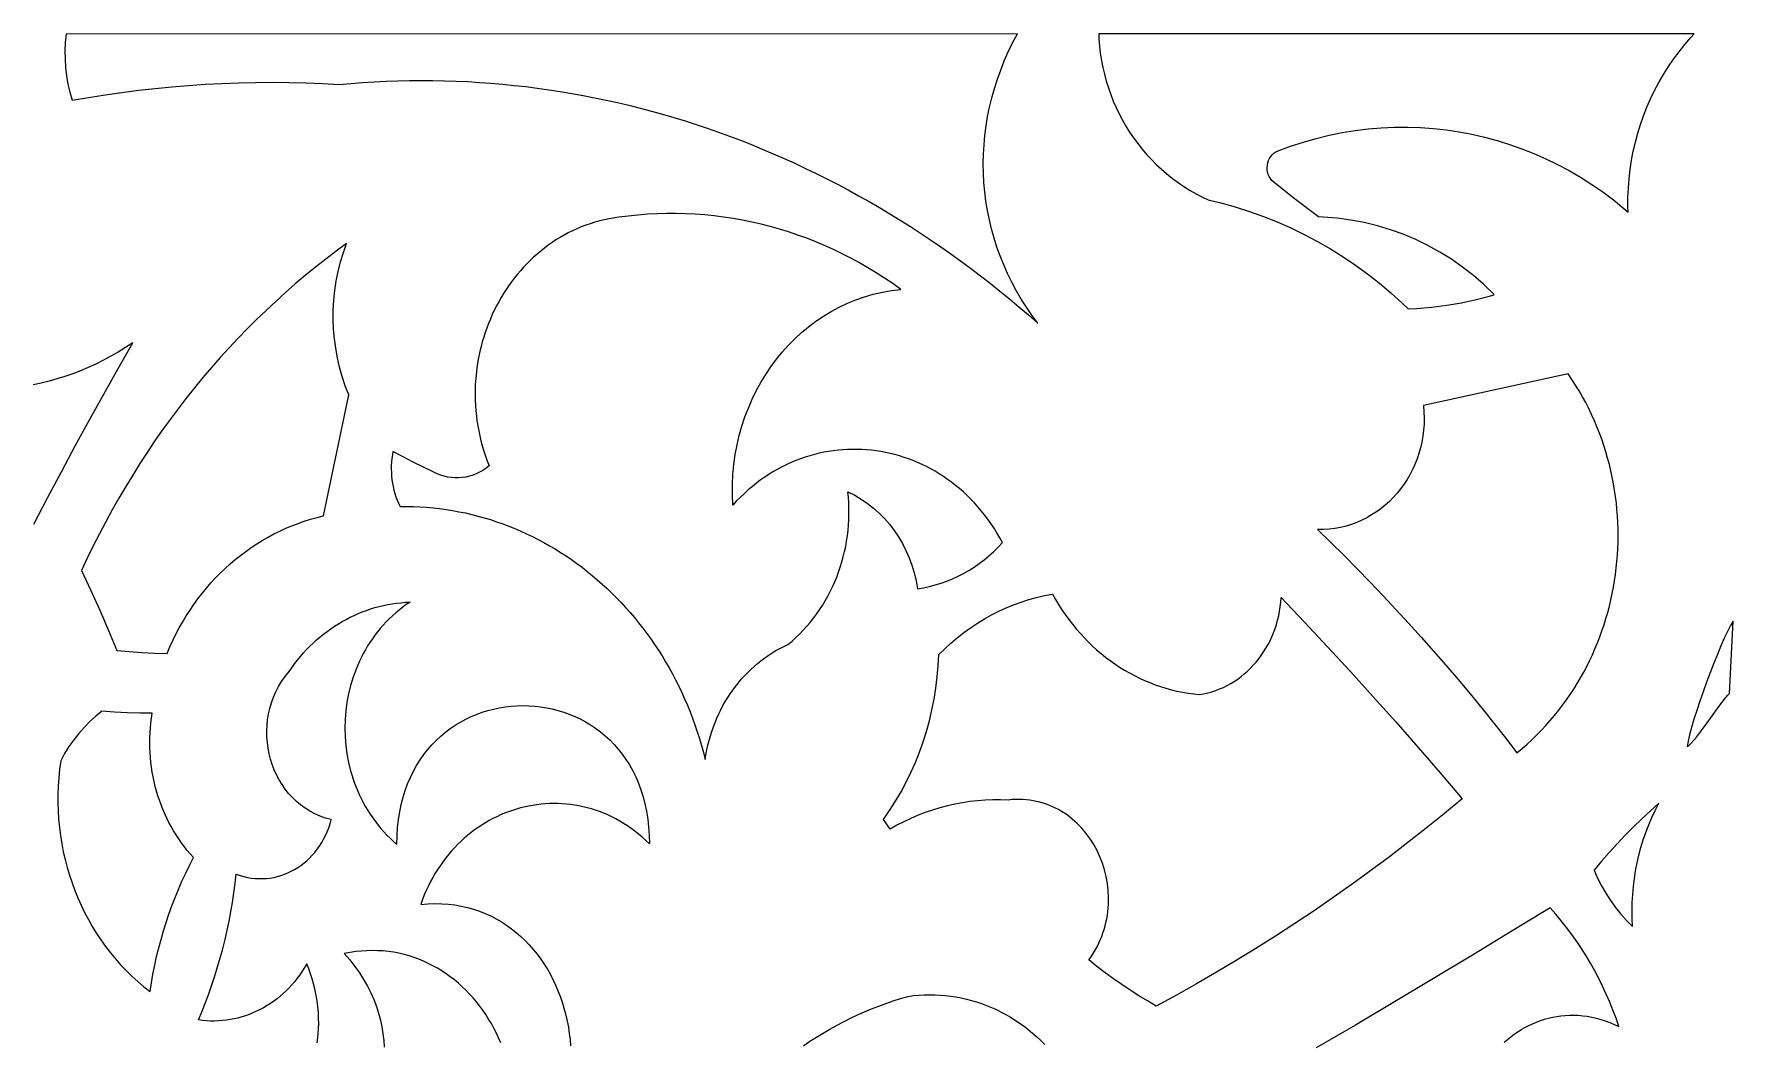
# Model space of a CAD drawing. Extents: x -570 to 570, y -425 to 425.
# Drawn here: x -392.7 to -297.2, y -306.6 to -250 of the extents above; entities that cross this region are included whole.
import ezdxf

# ---------------------------------------------------------------- set-up
doc = ezdxf.new("R2010")
doc.units = 0
doc.layers.add('LAYER_1', color=18, linetype='CONTINUOUS')

msp = doc.modelspace()

# ---------------------------------------------------------------- linework, layer by layer
at = {"layer": 'LAYER_1'}
for points in [[(-390.878, -250.001), (-390.923, -250.471), (-390.943, -250.943), (-390.938, -251.415), (-390.908, -251.885), (-390.853, -252.352), (-390.774, -252.814), (-390.67, -253.271), (-390.542, -253.721), (-389.61, -253.56), (-388.678, -253.412), (-387.744, -253.278), (-386.809, -253.159), (-385.872, -253.053), (-384.935, -252.962), (-383.997, -252.885), (-383.058, -252.823), (-382.119, -252.774), (-381.179, -252.74), (-380.239, -252.719), (-379.298, -252.713), (-378.358, -252.721), (-377.417, -252.744), (-376.476, -252.78), (-375.536, -252.831), (-374.878, -252.773), (-374.219, -252.724), (-373.561, -252.683), (-372.904, -252.652), (-372.246, -252.629), (-371.59, -252.615), (-370.933, -252.61), (-370.277, -252.614), (-369.622, -252.627), (-368.967, -252.648), (-368.313, -252.678), (-367.66, -252.717), (-367.008, -252.765), (-366.356, -252.821), (-365.706, -252.886), (-365.057, -252.959), (-364.408, -253.041), (-363.761, -253.132), (-363.115, -253.232), (-362.47, -253.34), (-361.827, -253.456), (-361.185, -253.581), (-360.544, -253.715), (-359.905, -253.857), (-359.268, -254.007), (-358.632, -254.166), (-357.998, -254.333), (-357.365, -254.509), (-356.735, -254.693), (-356.106, -254.885), (-355.479, -255.086), (-354.855, -255.295), (-354.232, -255.512), (-353.611, -255.738), (-352.993, -255.972), (-352.377, -256.214), (-351.763, -256.464), (-351.152, -256.723), (-350.543, -256.989), (-349.936, -257.264), (-349.332, -257.547), (-348.731, -257.838), (-348.132, -258.137), (-347.536, -258.444), (-346.943, -258.76), (-346.353, -259.083), (-345.765, -259.414), (-345.181, -259.753), (-344.6, -260.1), (-344.021, -260.455), (-343.446, -260.818), (-342.874, -261.189), (-342.306, -261.568), (-341.741, -261.955), (-341.179, -262.349), (-340.62, -262.751), (-340.066, -263.161), (-339.514, -263.579), (-338.967, -264.005), (-338.423, -264.438), (-337.883, -264.879), (-337.347, -265.328), (-336.814, -265.784), (-336.286, -266.248), (-336.615, -265.803), (-336.926, -265.349), (-337.219, -264.887), (-337.493, -264.418), (-337.748, -263.941), (-337.984, -263.457), (-338.202, -262.967), (-338.401, -262.47), (-338.581, -261.969), (-338.742, -261.462), (-338.884, -260.951), (-339.008, -260.436), (-339.112, -259.917), (-339.197, -259.395), (-339.263, -258.871), (-339.311, -258.344), (-339.339, -257.815), (-339.347, -257.286), (-339.337, -256.755), (-339.307, -256.225), (-339.258, -255.694), (-339.19, -255.164), (-339.103, -254.635), (-338.995, -254.107), (-338.869, -253.582), (-338.723, -253.059), (-338.557, -252.539), (-338.372, -252.023), (-338.167, -251.51), (-337.943, -251.002), (-337.699, -250.498), (-337.435, -250)], [(-332.866, -250), (-332.854, -250.281), (-332.821, -250.685), (-332.773, -251.085), (-332.711, -251.482), (-332.635, -251.874), (-332.544, -252.263), (-332.44, -252.647), (-332.322, -253.026), (-332.19, -253.399), (-332.045, -253.767), (-331.886, -254.129), (-331.715, -254.485), (-331.531, -254.833), (-331.335, -255.175), (-331.126, -255.509), (-330.905, -255.835), (-330.673, -256.152), (-330.428, -256.461), (-330.172, -256.761), (-329.905, -257.051), (-329.627, -257.332), (-329.337, -257.602), (-329.037, -257.862), (-328.727, -258.11), (-328.406, -258.347), (-328.076, -258.573), (-327.735, -258.786), (-327.385, -258.986), (-327.025, -259.174), (-326.72, -259.318), (-326.005, -259.489), (-325.197, -259.714), (-324.4, -259.968), (-323.612, -260.249), (-322.835, -260.559), (-322.07, -260.896), (-321.317, -261.261), (-320.577, -261.652), (-319.85, -262.07), (-319.138, -262.514), (-318.44, -262.983), (-317.758, -263.479), (-317.093, -263.999), (-316.444, -264.544), (-315.812, -265.113), (-315.484, -265.431), (-314.987, -265.412), (-314.149, -265.343), (-313.315, -265.239), (-312.486, -265.099), (-311.664, -264.923), (-310.849, -264.712), (-310.643, -264.649), (-310.673, -264.616), (-311.231, -264.077), (-311.813, -263.571), (-312.419, -263.097), (-313.048, -262.657), (-313.697, -262.252), (-314.365, -261.882), (-315.052, -261.548), (-315.755, -261.251), (-316.473, -260.992), (-317.205, -260.772), (-317.949, -260.59), (-318.704, -260.449), (-319.468, -260.348), (-320.509, -260.268), (-321.885, -259.241), (-323.027, -258.324), (-323.13, -258.228), (-323.216, -258.122), (-323.285, -258.007), (-323.338, -257.885), (-323.374, -257.758), (-323.395, -257.628), (-323.4, -257.496), (-323.389, -257.365), (-323.364, -257.237), (-323.323, -257.114), (-323.268, -256.996), (-323.198, -256.887), (-323.115, -256.788), (-323.017, -256.701), (-322.906, -256.628), (-322.782, -256.57), (-322.084, -256.31), (-321.365, -256.074), (-320.641, -255.867), (-319.915, -255.69), (-319.185, -255.542), (-318.453, -255.423), (-317.72, -255.334), (-316.987, -255.272), (-316.254, -255.24), (-315.521, -255.236), (-314.791, -255.26), (-314.063, -255.311), (-313.338, -255.391), (-312.617, -255.498), (-311.901, -255.633), (-311.19, -255.795), (-310.486, -255.984), (-309.788, -256.199), (-309.099, -256.442), (-308.417, -256.711), (-307.745, -257.006), (-307.083, -257.328), (-306.431, -257.675), (-305.791, -258.049), (-305.163, -258.448), (-304.548, -258.872), (-303.946, -259.322), (-303.36, -259.797), (-303.121, -260.006), (-303.131, -259.712), (-303.13, -259.182), (-303.108, -258.655), (-303.067, -258.131), (-303.007, -257.61), (-302.928, -257.094), (-302.829, -256.581), (-302.712, -256.074), (-302.577, -255.573), (-302.423, -255.078), (-302.252, -254.59), (-302.062, -254.109), (-301.855, -253.636), (-301.631, -253.172), (-301.39, -252.716), (-301.132, -252.27), (-300.857, -251.834), (-300.566, -251.409), (-300.259, -250.995), (-299.936, -250.593), (-299.598, -250.203), (-299.407, -250)], [(-346.953, -275.724), (-346.572, -275.914), (-346.205, -276.129), (-345.853, -276.368), (-345.518, -276.63), (-345.2, -276.914), (-344.9, -277.218), (-344.618, -277.542), (-344.356, -277.884), (-344.114, -278.244), (-343.893, -278.62), (-343.693, -279.012), (-343.516, -279.417), (-343.363, -279.836), (-343.233, -280.267), (-343.177, -280.486), (-343.128, -280.708), (-343.085, -280.933), (-343.049, -281.16), (-342.711, -281.105), (-342.376, -281.034), (-342.045, -280.949), (-341.719, -280.848), (-341.397, -280.734), (-341.08, -280.605), (-340.768, -280.461), (-340.462, -280.304), (-340.163, -280.134), (-339.869, -279.949), (-339.583, -279.752), (-339.304, -279.541), (-339.033, -279.318), (-338.77, -279.082), (-338.515, -278.834), (-338.27, -278.573), (-338.422, -278.296), (-338.581, -278.025), (-338.745, -277.762), (-338.916, -277.506), (-339.092, -277.258), (-339.274, -277.017), (-339.461, -276.784), (-339.653, -276.557), (-339.85, -276.339), (-340.051, -276.127), (-340.258, -275.924), (-340.469, -275.727), (-340.684, -275.539), (-340.904, -275.357), (-341.127, -275.184), (-341.354, -275.018), (-341.585, -274.859), (-341.819, -274.709), (-342.057, -274.566), (-342.298, -274.43), (-342.541, -274.303), (-342.788, -274.183), (-343.037, -274.071), (-343.288, -273.967), (-343.542, -273.87), (-343.798, -273.782), (-344.056, -273.701), (-344.316, -273.628), (-344.577, -273.563), (-344.839, -273.506), (-345.103, -273.457), (-345.368, -273.416), (-345.634, -273.383), (-345.901, -273.358), (-346.168, -273.341), (-346.436, -273.332), (-346.704, -273.331), (-346.972, -273.338), (-347.24, -273.354), (-347.508, -273.378), (-347.775, -273.409), (-348.042, -273.45), (-348.308, -273.498), (-348.573, -273.554), (-348.837, -273.619), (-349.1, -273.692), (-349.361, -273.774), (-349.62, -273.864), (-349.878, -273.962), (-350.134, -274.069), (-350.388, -274.184), (-350.64, -274.308), (-350.889, -274.44), (-351.135, -274.58), (-351.379, -274.729), (-351.62, -274.887), (-351.857, -275.053), (-352.091, -275.228), (-352.322, -275.411), (-352.549, -275.603), (-352.773, -275.804), (-352.992, -276.013), (-353.208, -276.232), (-353.419, -276.458), (-353.444, -275.88), (-353.442, -275.308), (-353.415, -274.741), (-353.363, -274.181), (-353.285, -273.629), (-353.184, -273.086), (-353.059, -272.551), (-352.911, -272.026), (-352.741, -271.512), (-352.548, -271.01), (-352.335, -270.519), (-352.101, -270.041), (-351.846, -269.577), (-351.573, -269.128), (-351.28, -268.693), (-350.969, -268.274), (-350.641, -267.872), (-350.295, -267.488), (-349.932, -267.121), (-349.554, -266.773), (-349.16, -266.445), (-348.752, -266.138), (-348.329, -265.851), (-347.892, -265.586), (-347.443, -265.344), (-346.981, -265.126), (-346.507, -264.931), (-346.022, -264.761), (-345.526, -264.617), (-345.02, -264.5), (-344.504, -264.409), (-343.98, -264.346), (-344.435, -264.023), (-344.895, -263.712), (-345.361, -263.413), (-345.833, -263.127), (-346.31, -262.853), (-346.791, -262.592), (-347.278, -262.343), (-347.769, -262.108), (-348.264, -261.884), (-348.763, -261.674), (-349.267, -261.476), (-349.774, -261.292), (-350.284, -261.12), (-350.798, -260.961), (-351.314, -260.815), (-351.834, -260.683), (-352.356, -260.563), (-352.881, -260.457), (-353.408, -260.363), (-353.937, -260.283), (-354.468, -260.217), (-355, -260.163), (-355.534, -260.124), (-356.068, -260.097), (-356.604, -260.084), (-357.141, -260.085), (-357.678, -260.1), (-358.216, -260.128), (-358.753, -260.169), (-359.291, -260.225), (-359.828, -260.294), (-360.365, -260.378), (-360.636, -260.435), (-360.903, -260.5), (-361.167, -260.574), (-361.426, -260.655), (-361.682, -260.744), (-361.934, -260.841), (-362.181, -260.945), (-362.425, -261.056), (-362.664, -261.174), (-362.899, -261.3), (-363.129, -261.432), (-363.355, -261.571), (-363.576, -261.717), (-363.793, -261.868), (-364.005, -262.026), (-364.212, -262.191), (-364.415, -262.361), (-364.612, -262.536), (-364.805, -262.718), (-364.992, -262.905), (-365.174, -263.097), (-365.351, -263.295), (-365.523, -263.497), (-365.69, -263.704), (-365.851, -263.916), (-366.006, -264.133), (-366.156, -264.354), (-366.3, -264.579), (-366.439, -264.809), (-366.572, -265.042), (-366.699, -265.279), (-366.819, -265.52), (-366.934, -265.765), (-367.043, -266.012), (-367.146, -266.263), (-367.242, -266.517), (-367.332, -266.774), (-367.416, -267.034), (-367.493, -267.296), (-367.564, -267.561), (-367.628, -267.828), (-367.686, -268.098), (-367.737, -268.369), (-367.781, -268.642), (-367.818, -268.917), (-367.848, -269.193), (-367.871, -269.471), (-367.887, -269.75), (-367.895, -270.03), (-367.897, -270.312), (-367.891, -270.593), (-367.878, -270.876), (-367.857, -271.159), (-367.829, -271.443), (-367.793, -271.726), (-367.749, -272.01), (-367.698, -272.294), (-367.638, -272.577), (-367.571, -272.86), (-367.496, -273.143), (-367.413, -273.425), (-367.322, -273.706), (-367.222, -273.985), (-367.114, -274.264), (-367.285, -274.398), (-367.462, -274.517), (-367.645, -274.621), (-367.833, -274.711), (-368.026, -274.785), (-368.222, -274.845), (-368.421, -274.89), (-368.622, -274.92), (-368.824, -274.934), (-369.027, -274.934), (-369.23, -274.917), (-369.432, -274.886), (-369.633, -274.839), (-369.831, -274.777), (-370.026, -274.698), (-370.217, -274.605), (-370.798, -274.33), (-371.374, -274.046), (-371.946, -273.751), (-372.514, -273.447), (-372.549, -273.645), (-372.576, -273.843), (-372.595, -274.042), (-372.606, -274.242), (-372.609, -274.441), (-372.604, -274.639), (-372.59, -274.838), (-372.569, -275.035), (-372.54, -275.231), (-372.503, -275.425), (-372.458, -275.618), (-372.405, -275.808), (-372.344, -275.997), (-372.275, -276.182), (-372.199, -276.364), (-372.115, -276.544), (-371.741, -276.542), (-371.367, -276.549), (-370.996, -276.564), (-370.626, -276.588), (-370.258, -276.621), (-369.891, -276.661), (-369.527, -276.711), (-369.164, -276.768), (-368.804, -276.834), (-368.446, -276.907), (-368.09, -276.989), (-367.737, -277.078), (-367.386, -277.176), (-367.037, -277.281), (-366.692, -277.394), (-366.349, -277.514), (-366.009, -277.643), (-365.672, -277.778), (-365.338, -277.921), (-365.007, -278.071), (-364.679, -278.229), (-364.355, -278.393), (-364.034, -278.565), (-363.717, -278.744), (-363.403, -278.929), (-363.093, -279.122), (-362.787, -279.321), (-362.485, -279.527), (-362.186, -279.74), (-361.892, -279.959), (-361.602, -280.184), (-361.316, -280.416), (-361.034, -280.655), (-360.757, -280.899), (-360.485, -281.15), (-360.217, -281.407), (-359.954, -281.669), (-359.695, -281.938), (-359.442, -282.213), (-359.193, -282.493), (-358.95, -282.779), (-358.712, -283.071), (-358.479, -283.368), (-358.251, -283.67), (-358.029, -283.978), (-357.812, -284.292), (-357.602, -284.61), (-357.396, -284.934), (-357.197, -285.263), (-357.004, -285.597), (-356.816, -285.936), (-356.635, -286.279), (-356.46, -286.628), (-356.291, -286.981), (-356.129, -287.339), (-355.973, -287.701), (-355.824, -288.068), (-355.681, -288.439), (-355.545, -288.814), (-355.416, -289.194), (-355.294, -289.578), (-355.179, -289.966), (-355.071, -290.358), (-354.97, -290.753), (-354.928, -290.483), (-354.878, -290.215), (-354.82, -289.951), (-354.754, -289.689), (-354.682, -289.431), (-354.601, -289.176), (-354.514, -288.925), (-354.419, -288.677), (-354.318, -288.434), (-354.209, -288.194), (-354.094, -287.959), (-353.972, -287.728), (-353.844, -287.502), (-353.709, -287.28), (-353.568, -287.064), (-353.421, -286.852), (-353.267, -286.646), (-353.108, -286.445), (-352.943, -286.25), (-352.772, -286.061), (-352.596, -285.877), (-352.414, -285.699), (-352.227, -285.528), (-352.035, -285.363), (-351.837, -285.205), (-351.635, -285.053), (-351.427, -284.908), (-351.215, -284.77), (-350.998, -284.64), (-350.777, -284.516), (-350.551, -284.401), (-350.321, -284.293), (-350.095, -284.103), (-349.876, -283.906), (-349.664, -283.702), (-349.459, -283.491), (-349.261, -283.273), (-349.071, -283.049), (-348.887, -282.819), (-348.711, -282.583), (-348.543, -282.341), (-348.382, -282.094), (-348.229, -281.841), (-348.084, -281.583), (-347.947, -281.321), (-347.817, -281.054), (-347.696, -280.782), (-347.583, -280.507), (-347.478, -280.227), (-347.381, -279.944), (-347.293, -279.658), (-347.213, -279.368), (-347.142, -279.075), (-347.08, -278.78), (-347.026, -278.482), (-346.981, -278.181), (-346.945, -277.879), (-346.919, -277.575), (-346.901, -277.269), (-346.893, -276.962), (-346.894, -276.653), (-346.904, -276.344), (-346.924, -276.034)], [(-375.115, -261.765), (-375.707, -262.2), (-376.291, -262.645), (-376.868, -263.101), (-377.438, -263.566), (-378, -264.041), (-378.555, -264.526), (-379.102, -265.02), (-379.641, -265.524), (-380.173, -266.037), (-380.696, -266.559), (-381.211, -267.091), (-381.719, -267.631), (-382.218, -268.18), (-382.708, -268.738), (-383.191, -269.305), (-383.665, -269.88), (-384.13, -270.464), (-384.586, -271.055), (-385.034, -271.655), (-385.473, -272.263), (-385.903, -272.879), (-386.323, -273.503), (-386.735, -274.134), (-387.137, -274.773), (-387.53, -275.42), (-387.914, -276.073), (-388.287, -276.734), (-388.652, -277.403), (-389.006, -278.078), (-389.351, -278.76), (-389.686, -279.448), (-390.011, -280.144), (-389.49, -281.254), (-388.986, -282.373), (-388.497, -283.501), (-388.024, -284.637), (-387.32, -284.695), (-386.615, -284.742), (-385.91, -284.778), (-385.204, -284.804), (-385.047, -284.434), (-384.881, -284.07), (-384.706, -283.713), (-384.521, -283.364), (-384.327, -283.021), (-384.125, -282.686), (-383.914, -282.358), (-383.695, -282.038), (-383.468, -281.725), (-383.232, -281.421), (-382.989, -281.125), (-382.739, -280.836), (-382.48, -280.557), (-382.215, -280.286), (-381.943, -280.024), (-381.663, -279.77), (-381.377, -279.526), (-381.085, -279.291), (-380.786, -279.066), (-380.481, -278.85), (-380.17, -278.644), (-379.854, -278.448), (-379.532, -278.262), (-379.204, -278.086), (-378.872, -277.921), (-378.534, -277.767), (-378.192, -277.623), (-377.845, -277.49), (-377.494, -277.368), (-377.138, -277.257), (-376.779, -277.158), (-376.416, -277.071), (-374.991, -270.274), (-375.19, -269.764), (-375.364, -269.247), (-375.512, -268.723), (-375.635, -268.193), (-375.732, -267.657), (-375.804, -267.118), (-375.85, -266.577), (-375.871, -266.033), (-375.866, -265.49), (-375.835, -264.947), (-375.779, -264.406), (-375.698, -263.867), (-375.591, -263.333), (-375.458, -262.804), (-375.299, -262.28)], [(-306.489, -269.082), (-314.625, -270.874), (-314.594, -271.225), (-314.581, -271.573), (-314.587, -271.917), (-314.61, -272.257), (-314.651, -272.592), (-314.708, -272.922), (-314.781, -273.246), (-314.871, -273.563), (-314.975, -273.873), (-315.095, -274.175), (-315.229, -274.47), (-315.377, -274.755), (-315.539, -275.032), (-315.714, -275.299), (-315.901, -275.555), (-316.101, -275.801), (-316.312, -276.035), (-316.535, -276.258), (-316.768, -276.468), (-317.012, -276.666), (-317.266, -276.849), (-317.529, -277.019), (-317.801, -277.175), (-318.082, -277.315), (-318.37, -277.44), (-318.667, -277.548), (-318.97, -277.64), (-319.28, -277.715), (-319.596, -277.771), (-319.918, -277.81), (-320.246, -277.83), (-320.578, -277.83), (-319.826, -278.56), (-319.08, -279.298), (-318.341, -280.042), (-317.608, -280.795), (-316.883, -281.554), (-316.164, -282.321), (-315.452, -283.094), (-314.748, -283.875), (-314.05, -284.664), (-313.359, -285.459), (-312.676, -286.261), (-311.999, -287.07), (-311.33, -287.885), (-310.668, -288.708), (-310.014, -289.537), (-309.366, -290.373), (-309.076, -290.132), (-308.794, -289.885), (-308.518, -289.631), (-308.25, -289.372), (-307.99, -289.107), (-307.737, -288.836), (-307.491, -288.559), (-307.253, -288.278), (-307.022, -287.991), (-306.799, -287.699), (-306.583, -287.403), (-306.375, -287.101), (-306.174, -286.796), (-305.981, -286.486), (-305.796, -286.171), (-305.618, -285.853), (-305.448, -285.531), (-305.286, -285.206), (-305.131, -284.876), (-304.984, -284.544), (-304.844, -284.208), (-304.713, -283.87), (-304.589, -283.528), (-304.473, -283.184), (-304.365, -282.837), (-304.265, -282.488), (-304.172, -282.137), (-304.088, -281.783), (-304.011, -281.428), (-303.942, -281.071), (-303.882, -280.713), (-303.829, -280.353), (-303.784, -279.992), (-303.748, -279.629), (-303.719, -279.266), (-303.698, -278.903), (-303.686, -278.538), (-303.682, -278.174), (-303.685, -277.809), (-303.697, -277.443), (-303.717, -277.078), (-303.746, -276.714), (-303.782, -276.349), (-303.827, -275.986), (-303.88, -275.623), (-303.942, -275.261), (-304.011, -274.899), (-304.089, -274.54), (-304.176, -274.181), (-304.27, -273.824), (-304.373, -273.469), (-304.485, -273.116), (-304.605, -272.764), (-304.734, -272.415), (-304.87, -272.069), (-305.016, -271.725), (-305.17, -271.383), (-305.333, -271.044), (-305.504, -270.709), (-305.683, -270.376), (-305.872, -270.047), (-306.069, -269.722), (-306.274, -269.4)], [(-312.435, -292.961), (-313.446, -293.796), (-314.466, -294.618), (-315.495, -295.425), (-316.532, -296.218), (-317.579, -296.997), (-318.633, -297.762), (-319.697, -298.512), (-320.768, -299.248), (-321.848, -299.969), (-322.936, -300.675), (-324.032, -301.367), (-325.136, -302.044), (-326.248, -302.706), (-327.367, -303.353), (-328.493, -303.985), (-329.627, -304.601), (-330.122, -304.318), (-330.611, -304.023), (-331.094, -303.716), (-331.571, -303.398), (-332.042, -303.069), (-332.506, -302.728), (-332.963, -302.377), (-333.413, -302.014), (-333.286, -301.832), (-333.168, -301.646), (-333.058, -301.459), (-332.955, -301.269), (-332.861, -301.078), (-332.774, -300.885), (-332.695, -300.69), (-332.624, -300.494), (-332.56, -300.297), (-332.504, -300.099), (-332.455, -299.901), (-332.413, -299.701), (-332.378, -299.502), (-332.351, -299.302), (-332.33, -299.102), (-332.316, -298.902), (-332.309, -298.503), (-332.328, -298.107), (-332.373, -297.716), (-332.442, -297.329), (-332.536, -296.95), (-332.654, -296.58), (-332.794, -296.22), (-332.956, -295.871), (-333.139, -295.534), (-333.343, -295.213), (-333.567, -294.907), (-333.81, -294.618), (-334.071, -294.348), (-334.349, -294.098), (-334.645, -293.87), (-334.957, -293.665), (-335.118, -293.571), (-335.284, -293.484), (-335.453, -293.404), (-335.626, -293.33), (-335.802, -293.263), (-335.981, -293.203), (-336.164, -293.15), (-336.35, -293.104), (-336.54, -293.066), (-336.732, -293.036), (-336.927, -293.014), (-337.125, -293), (-337.326, -292.995), (-337.529, -292.997), (-337.735, -293.009), (-337.944, -293.029), (-338.376, -293.015), (-338.808, -293.016), (-339.238, -293.034), (-339.668, -293.067), (-340.095, -293.116), (-340.521, -293.18), (-340.944, -293.26), (-341.364, -293.355), (-341.782, -293.466), (-342.195, -293.592), (-342.605, -293.733), (-343.011, -293.889), (-343.412, -294.06), (-343.808, -294.246), (-344.199, -294.447), (-344.585, -294.663), (-344.957, -294.118), (-344.609, -293.616), (-344.28, -293.1), (-343.971, -292.571), (-343.682, -292.03), (-343.413, -291.478), (-343.165, -290.916), (-342.937, -290.343), (-342.73, -289.762), (-342.544, -289.172), (-342.379, -288.574), (-342.237, -287.969), (-342.115, -287.357), (-342.016, -286.74), (-341.94, -286.118), (-341.885, -285.491), (-341.854, -284.861), (-341.516, -284.529), (-341.168, -284.213), (-340.81, -283.911), (-340.443, -283.625), (-340.066, -283.354), (-339.682, -283.098), (-339.289, -282.859), (-338.889, -282.636), (-338.481, -282.429), (-338.067, -282.239), (-337.646, -282.065), (-337.22, -281.909), (-336.787, -281.769), (-336.35, -281.647), (-335.908, -281.543), (-335.461, -281.457), (-335.293, -281.757), (-335.117, -282.051), (-334.934, -282.338), (-334.743, -282.617), (-334.546, -282.89), (-334.341, -283.155), (-334.13, -283.413), (-333.913, -283.663), (-333.689, -283.906), (-333.459, -284.141), (-333.223, -284.368), (-332.981, -284.588), (-332.734, -284.799), (-332.481, -285.002), (-332.223, -285.196), (-331.96, -285.382), (-331.692, -285.56), (-331.419, -285.728), (-331.142, -285.888), (-330.86, -286.039), (-330.575, -286.181), (-330.285, -286.314), (-329.991, -286.437), (-329.694, -286.551), (-329.393, -286.655), (-329.089, -286.75), (-328.782, -286.835), (-328.472, -286.909), (-328.159, -286.974), (-327.844, -287.029), (-327.526, -287.073), (-327.207, -287.107), (-326.972, -287.065), (-326.742, -287.013), (-326.515, -286.95), (-326.293, -286.877), (-326.075, -286.793), (-325.861, -286.7), (-325.652, -286.597), (-325.448, -286.485), (-325.25, -286.364), (-325.057, -286.234), (-324.869, -286.095), (-324.688, -285.948), (-324.512, -285.794), (-324.343, -285.631), (-324.18, -285.461), (-324.024, -285.283), (-323.875, -285.099), (-323.733, -284.908), (-323.598, -284.71), (-323.471, -284.506), (-323.351, -284.296), (-323.24, -284.08), (-323.137, -283.859), (-323.042, -283.632), (-322.956, -283.4), (-322.879, -283.164), (-322.811, -282.923), (-322.752, -282.678), (-322.703, -282.429), (-322.663, -282.177), (-322.633, -281.921), (-322.614, -281.661), (-321.307, -283.036), (-320.01, -284.422), (-318.723, -285.818), (-317.445, -287.225), (-316.178, -288.643), (-314.92, -290.072), (-313.673, -291.511)], [(-297.227, -282.98), (-297.373, -283.235), (-297.537, -283.559), (-297.717, -283.942), (-297.908, -284.374), (-298.106, -284.847), (-298.31, -285.351), (-298.715, -286.412), (-298.91, -286.952), (-299.095, -287.485), (-299.267, -288.002), (-299.421, -288.494), (-299.554, -288.951), (-299.664, -289.364), (-299.745, -289.723), (-299.795, -290.019), (-299.693, -289.944), (-299.572, -289.827), (-299.434, -289.674), (-299.282, -289.49), (-298.948, -289.055), (-298.593, -288.569), (-297.914, -287.631), (-297.637, -287.272), (-297.524, -287.141), (-297.433, -287.05)], [(-386.034, -288.149), (-386.742, -288.146), (-387.449, -288.128), (-388.156, -288.094), (-388.862, -288.044), (-389.214, -288.325), (-389.55, -288.628), (-389.868, -288.95), (-390.169, -289.291), (-390.452, -289.651), (-390.715, -290.029), (-390.959, -290.423), (-391.182, -290.833), (-391.245, -291.303), (-391.292, -291.774), (-391.323, -292.244), (-391.339, -292.713), (-391.34, -293.18), (-391.326, -293.646), (-391.297, -294.109), (-391.253, -294.57), (-391.194, -295.028), (-391.121, -295.482), (-391.034, -295.932), (-390.932, -296.378), (-390.816, -296.82), (-390.687, -297.256), (-390.544, -297.687), (-390.387, -298.113), (-390.217, -298.532), (-390.033, -298.944), (-389.837, -299.349), (-389.627, -299.747), (-389.405, -300.137), (-389.17, -300.519), (-388.923, -300.892), (-388.663, -301.256), (-388.391, -301.61), (-388.108, -301.955), (-387.812, -302.289), (-387.504, -302.613), (-387.186, -302.926), (-386.855, -303.227), (-386.514, -303.517), (-386.161, -303.794), (-386.084, -303.298), (-385.997, -302.804), (-385.9, -302.313), (-385.792, -301.824), (-385.673, -301.339), (-385.545, -300.858), (-385.407, -300.379), (-385.258, -299.905), (-385.099, -299.434), (-384.931, -298.968), (-384.752, -298.506), (-384.564, -298.048), (-384.366, -297.595), (-384.159, -297.147), (-383.941, -296.704), (-383.714, -296.266), (-383.895, -296.065), (-384.069, -295.859), (-384.237, -295.648), (-384.398, -295.432), (-384.552, -295.212), (-384.7, -294.987), (-384.841, -294.757), (-384.975, -294.523), (-385.103, -294.286), (-385.224, -294.044), (-385.337, -293.799), (-385.444, -293.551), (-385.544, -293.299), (-385.637, -293.044), (-385.722, -292.786), (-385.801, -292.526), (-385.872, -292.263), (-385.936, -291.998), (-385.992, -291.731), (-386.041, -291.462), (-386.083, -291.191), (-386.117, -290.918), (-386.144, -290.644), (-386.163, -290.369), (-386.174, -290.093), (-386.177, -289.817), (-386.173, -289.539), (-386.161, -289.261), (-386.141, -288.983), (-386.114, -288.705), (-386.078, -288.427)], [(-301.39, -293.213), (-301.879, -293.647), (-302.358, -294.091), (-302.828, -294.546), (-303.287, -295.011), (-303.737, -295.486), (-304.177, -295.971), (-304.607, -296.466), (-305.026, -296.971), (-304.834, -297.418), (-304.618, -297.851), (-304.38, -298.271), (-304.119, -298.676), (-303.836, -299.066), (-303.533, -299.438), (-303.209, -299.793), (-302.866, -300.129), (-302.889, -299.679), (-302.897, -299.228), (-302.889, -298.779), (-302.865, -298.331), (-302.825, -297.885), (-302.77, -297.441), (-302.7, -296.999), (-302.614, -296.561), (-302.514, -296.126), (-302.398, -295.695), (-302.267, -295.268), (-302.121, -294.846), (-301.96, -294.429), (-301.785, -294.017), (-301.595, -293.612)]]:
    msp.add_lwpolyline(points, close=True, dxfattribs=at)
for points in [[(-392.682, -277.528), (-391.917, -276.054), (-391.143, -274.587), (-390.359, -273.127), (-389.566, -271.673), (-388.763, -270.225), (-387.95, -268.785), (-387.129, -267.351), (-387.535, -267.617), (-387.946, -267.869), (-388.362, -268.106), (-388.783, -268.33), (-389.208, -268.54), (-389.638, -268.736), (-390.071, -268.918), (-390.508, -269.086), (-390.948, -269.24), (-391.391, -269.38), (-391.837, -269.506), (-392.285, -269.617), (-392.736, -269.714)], [(-376.769, -306.663), (-376.735, -306.396), (-376.71, -306.127), (-376.693, -305.856), (-376.686, -305.583), (-376.688, -305.308), (-376.699, -305.032), (-376.72, -304.754), (-376.75, -304.476), (-376.79, -304.197), (-376.84, -303.917), (-376.901, -303.637), (-376.971, -303.356), (-377.052, -303.075), (-377.143, -302.795), (-377.245, -302.515), (-377.358, -302.235), (-377.481, -302.446), (-377.611, -302.65), (-377.747, -302.848), (-377.888, -303.039), (-378.036, -303.225), (-378.189, -303.403), (-378.347, -303.575), (-378.51, -303.74), (-378.678, -303.898), (-378.851, -304.048), (-379.028, -304.192), (-379.21, -304.329), (-379.396, -304.458), (-379.585, -304.58), (-379.779, -304.694), (-379.976, -304.801), (-380.176, -304.899), (-380.379, -304.99), (-380.586, -305.073), (-380.795, -305.148), (-381.006, -305.215), (-381.22, -305.274), (-381.436, -305.324), (-381.654, -305.366), (-381.874, -305.399), (-382.096, -305.423), (-382.318, -305.439), (-382.542, -305.446), (-382.767, -305.444), (-382.993, -305.433), (-383.219, -305.413), (-383.446, -305.383), (-383.242, -304.896), (-383.048, -304.405), (-382.863, -303.91), (-382.687, -303.411), (-382.52, -302.908), (-382.363, -302.403), (-382.216, -301.893), (-382.078, -301.381), (-381.949, -300.866), (-381.83, -300.348), (-381.72, -299.827), (-381.621, -299.304), (-381.53, -298.778), (-381.45, -298.25), (-381.379, -297.721), (-381.318, -297.189), (-381.107, -297.264), (-380.895, -297.326), (-380.682, -297.375), (-380.469, -297.412), (-380.257, -297.435), (-380.045, -297.447), (-379.834, -297.446), (-379.625, -297.434), (-379.417, -297.41), (-379.211, -297.375), (-379.009, -297.328), (-378.809, -297.27), (-378.612, -297.202), (-378.419, -297.123), (-378.229, -297.033), (-378.045, -296.933), (-377.865, -296.824), (-377.69, -296.705), (-377.52, -296.576), (-377.357, -296.438), (-377.199, -296.29), (-377.049, -296.134), (-376.905, -295.969), (-376.769, -295.796), (-376.64, -295.614), (-376.519, -295.425), (-376.407, -295.228), (-376.304, -295.022), (-376.209, -294.81), (-376.125, -294.59), (-376.05, -294.364), (-375.986, -294.131), (-376.305, -294.044), (-376.612, -293.935), (-376.906, -293.806), (-377.186, -293.657), (-377.452, -293.49), (-377.704, -293.306), (-377.942, -293.105), (-378.166, -292.889), (-378.374, -292.659), (-378.567, -292.415), (-378.745, -292.159), (-378.906, -291.892), (-379.052, -291.615), (-379.181, -291.329), (-379.293, -291.034), (-379.388, -290.733), (-379.466, -290.426), (-379.527, -290.114), (-379.569, -289.798), (-379.593, -289.479), (-379.599, -289.159), (-379.586, -288.838), (-379.554, -288.517), (-379.502, -288.197), (-379.431, -287.88), (-379.339, -287.567), (-379.228, -287.258), (-379.095, -286.954), (-378.942, -286.657), (-378.768, -286.367), (-378.572, -286.087), (-378.354, -285.816), (-378.202, -285.595), (-378.044, -285.38), (-377.881, -285.171), (-377.714, -284.968), (-377.541, -284.77), (-377.364, -284.579), (-377.183, -284.393), (-376.996, -284.213), (-376.806, -284.04), (-376.612, -283.872), (-376.413, -283.711), (-376.211, -283.556), (-376.005, -283.408), (-375.795, -283.266), (-375.582, -283.131), (-375.365, -283.002), (-375.145, -282.88), (-374.923, -282.765), (-374.697, -282.657), (-374.468, -282.556), (-374.237, -282.462), (-374.003, -282.375), (-373.767, -282.295), (-373.528, -282.222), (-373.288, -282.157), (-373.045, -282.099), (-372.8, -282.049), (-372.554, -282.006), (-372.306, -281.971), (-372.057, -281.944), (-371.806, -281.924), (-371.554, -281.912), (-371.764, -282.055), (-371.968, -282.204), (-372.166, -282.358), (-372.358, -282.518), (-372.544, -282.683), (-372.723, -282.853), (-372.897, -283.028), (-373.064, -283.208), (-373.225, -283.392), (-373.38, -283.581), (-373.529, -283.774), (-373.671, -283.971), (-373.807, -284.172), (-373.937, -284.377), (-374.061, -284.585), (-374.179, -284.797), (-374.29, -285.012), (-374.395, -285.23), (-374.494, -285.451), (-374.586, -285.674), (-374.752, -286.129), (-374.893, -286.592), (-375.009, -287.062), (-375.099, -287.538), (-375.163, -288.019), (-375.202, -288.502), (-375.216, -288.988), (-375.204, -289.473), (-375.165, -289.958), (-375.102, -290.439), (-375.012, -290.917), (-374.896, -291.39), (-374.828, -291.624), (-374.754, -291.856), (-374.673, -292.086), (-374.586, -292.314), (-374.492, -292.54), (-374.392, -292.763), (-374.285, -292.983), (-374.171, -293.2), (-374.051, -293.415), (-373.924, -293.626), (-373.791, -293.833), (-373.651, -294.037), (-373.504, -294.238), (-373.351, -294.434), (-373.191, -294.626), (-373.024, -294.814), (-372.851, -294.998), (-372.671, -295.177), (-372.484, -295.351), (-372.291, -295.52), (-372.282, -295.041), (-372.252, -294.578), (-372.203, -294.129), (-372.135, -293.696), (-372.049, -293.278), (-371.946, -292.875), (-371.825, -292.488), (-371.688, -292.115), (-371.536, -291.758), (-371.368, -291.416), (-371.187, -291.088), (-370.991, -290.777), (-370.783, -290.48), (-370.562, -290.198), (-370.329, -289.932), (-370.086, -289.681), (-369.832, -289.445), (-369.568, -289.224), (-369.295, -289.018), (-369.014, -288.827), (-368.725, -288.652), (-368.428, -288.492), (-368.126, -288.347), (-367.817, -288.217), (-367.503, -288.102), (-367.184, -288.003), (-366.862, -287.918), (-366.536, -287.849), (-366.208, -287.795), (-365.878, -287.757), (-365.546, -287.733), (-365.214, -287.725), (-364.881, -287.732), (-364.549, -287.754), (-364.219, -287.791), (-363.89, -287.843), (-363.564, -287.911), (-363.242, -287.994), (-362.923, -288.092), (-362.608, -288.205), (-362.299, -288.333), (-361.996, -288.477), (-361.699, -288.636), (-361.409, -288.81), (-361.127, -288.999), (-360.853, -289.204), (-360.589, -289.423), (-360.334, -289.658), (-360.089, -289.908), (-359.856, -290.174), (-359.634, -290.454), (-359.424, -290.75), (-359.228, -291.061), (-359.045, -291.387), (-358.876, -291.729), (-358.722, -292.085), (-358.584, -292.457), (-358.462, -292.844), (-358.357, -293.247), (-358.269, -293.664), (-358.2, -294.097), (-358.149, -294.545), (-358.117, -295.009), (-358.106, -295.487), (-358.304, -295.298), (-358.505, -295.117), (-358.71, -294.945), (-358.918, -294.781), (-359.129, -294.626), (-359.342, -294.479), (-359.558, -294.34), (-359.777, -294.21), (-359.998, -294.088), (-360.221, -293.975), (-360.447, -293.869), (-360.674, -293.772), (-360.902, -293.683), (-361.133, -293.602), (-361.364, -293.529), (-361.597, -293.464), (-361.831, -293.407), (-362.065, -293.358), (-362.3, -293.316), (-362.536, -293.283), (-362.773, -293.257), (-363.009, -293.239), (-363.245, -293.229), (-363.482, -293.226), (-363.718, -293.231), (-363.953, -293.244), (-364.188, -293.264), (-364.422, -293.291), (-364.888, -293.368), (-365.348, -293.475), (-365.802, -293.611), (-366.026, -293.689), (-366.248, -293.775), (-366.468, -293.868), (-366.685, -293.967), (-366.9, -294.074), (-367.112, -294.188), (-367.321, -294.309), (-367.527, -294.436), (-367.73, -294.57), (-367.929, -294.712), (-368.125, -294.859), (-368.317, -295.014), (-368.506, -295.175), (-368.69, -295.343), (-368.87, -295.517), (-369.046, -295.698), (-369.217, -295.886), (-369.383, -296.079), (-369.545, -296.28), (-369.701, -296.486), (-369.852, -296.699), (-369.998, -296.918), (-370.139, -297.143), (-370.274, -297.375), (-370.402, -297.612), (-370.525, -297.856), (-370.642, -298.106), (-370.752, -298.361), (-370.856, -298.623), (-370.954, -298.891), (-370.553, -298.859), (-370.16, -298.846), (-369.776, -298.853), (-369.4, -298.879), (-369.032, -298.924), (-368.674, -298.986), (-368.324, -299.065), (-367.983, -299.161), (-367.65, -299.273), (-367.328, -299.401), (-367.014, -299.543), (-366.71, -299.701), (-366.415, -299.873), (-366.13, -300.058), (-365.855, -300.256), (-365.589, -300.467), (-365.334, -300.689), (-365.089, -300.923), (-364.854, -301.169), (-364.63, -301.424), (-364.416, -301.689), (-364.213, -301.964), (-364.021, -302.247), (-363.84, -302.539), (-363.67, -302.839), (-363.511, -303.145), (-363.363, -303.459), (-363.227, -303.778), (-363.102, -304.104), (-362.99, -304.434), (-362.889, -304.769), (-362.8, -305.108), (-362.723, -305.451), (-362.658, -305.796), (-362.606, -306.145), (-362.566, -306.495), (-362.539, -306.846)], [(-310.076, -306.633), (-309.896, -306.477), (-309.709, -306.328), (-309.518, -306.186), (-309.322, -306.051), (-309.121, -305.925), (-308.915, -305.807), (-308.705, -305.698), (-308.491, -305.597), (-308.273, -305.504), (-308.052, -305.422), (-307.826, -305.348), (-307.598, -305.284), (-307.366, -305.23), (-307.131, -305.186), (-306.893, -305.152), (-306.653, -305.129), (-306.41, -305.116), (-306.166, -305.115), (-305.919, -305.124), (-305.67, -305.146), (-305.42, -305.179), (-305.168, -305.224), (-304.916, -305.281), (-304.662, -305.351), (-304.407, -305.433), (-304.152, -305.528), (-303.896, -305.637), (-303.64, -305.758), (-303.8, -305.292), (-303.971, -304.832), (-304.154, -304.377), (-304.348, -303.928), (-304.553, -303.485), (-304.769, -303.049), (-304.996, -302.619), (-305.234, -302.196), (-305.482, -301.78), (-305.741, -301.371), (-306.01, -300.97), (-306.29, -300.577), (-306.579, -300.192), (-306.879, -299.815), (-307.188, -299.447), (-307.507, -299.087), (-309.685, -300.422), (-311.867, -301.748), (-314.055, -303.064), (-316.247, -304.37), (-318.445, -305.668), (-320.647, -306.955)], [(-366.459, -306.666), (-366.579, -306.389), (-366.706, -306.118), (-366.842, -305.851), (-366.987, -305.589), (-367.139, -305.333), (-367.299, -305.083), (-367.467, -304.839), (-367.642, -304.601), (-367.824, -304.37), (-368.014, -304.145), (-368.211, -303.928), (-368.414, -303.718), (-368.625, -303.516), (-368.841, -303.322), (-369.064, -303.136), (-369.294, -302.959), (-369.529, -302.79), (-369.77, -302.63), (-370.017, -302.479), (-370.269, -302.338), (-370.527, -302.207), (-370.79, -302.086), (-371.058, -301.975), (-371.331, -301.875), (-371.608, -301.785), (-371.891, -301.707), (-372.177, -301.64), (-372.468, -301.585), (-372.762, -301.542), (-373.061, -301.51), (-373.364, -301.492), (-373.669, -301.486), (-373.979, -301.493), (-374.291, -301.513), (-374.607, -301.547), (-374.926, -301.594), (-375.247, -301.656), (-374.939, -302.014), (-374.655, -302.376), (-374.396, -302.743), (-374.16, -303.113), (-373.948, -303.487), (-373.759, -303.864), (-373.592, -304.243), (-373.446, -304.624), (-373.323, -305.006), (-373.22, -305.389), (-373.137, -305.772), (-373.075, -306.155), (-373.032, -306.537), (-373.008, -306.918)], [(-349.45, -306.828), (-349.087, -306.583), (-348.719, -306.347), (-348.347, -306.119), (-347.971, -305.899), (-347.59, -305.688), (-347.205, -305.485), (-346.817, -305.291), (-346.424, -305.105), (-346.028, -304.929), (-345.627, -304.761), (-345.224, -304.602), (-344.817, -304.452), (-344.406, -304.311), (-343.993, -304.179), (-343.576, -304.057), (-343.274, -304.017), (-342.972, -303.989), (-342.67, -303.971), (-342.37, -303.965), (-342.07, -303.968), (-341.771, -303.982), (-341.473, -304.007), (-341.177, -304.042), (-340.883, -304.087), (-340.59, -304.142), (-340.3, -304.207), (-340.012, -304.282), (-339.727, -304.367), (-339.444, -304.462), (-339.165, -304.566), (-338.888, -304.68), (-338.615, -304.804), (-338.346, -304.937), (-338.08, -305.079), (-337.819, -305.23), (-337.562, -305.391), (-337.309, -305.561), (-337.061, -305.739), (-336.818, -305.926), (-336.58, -306.122), (-336.347, -306.327), (-336.119, -306.54), (-335.898, -306.762)]]:
    msp.add_lwpolyline(points, dxfattribs=at)

doc.saveas('drawing.dxf')
